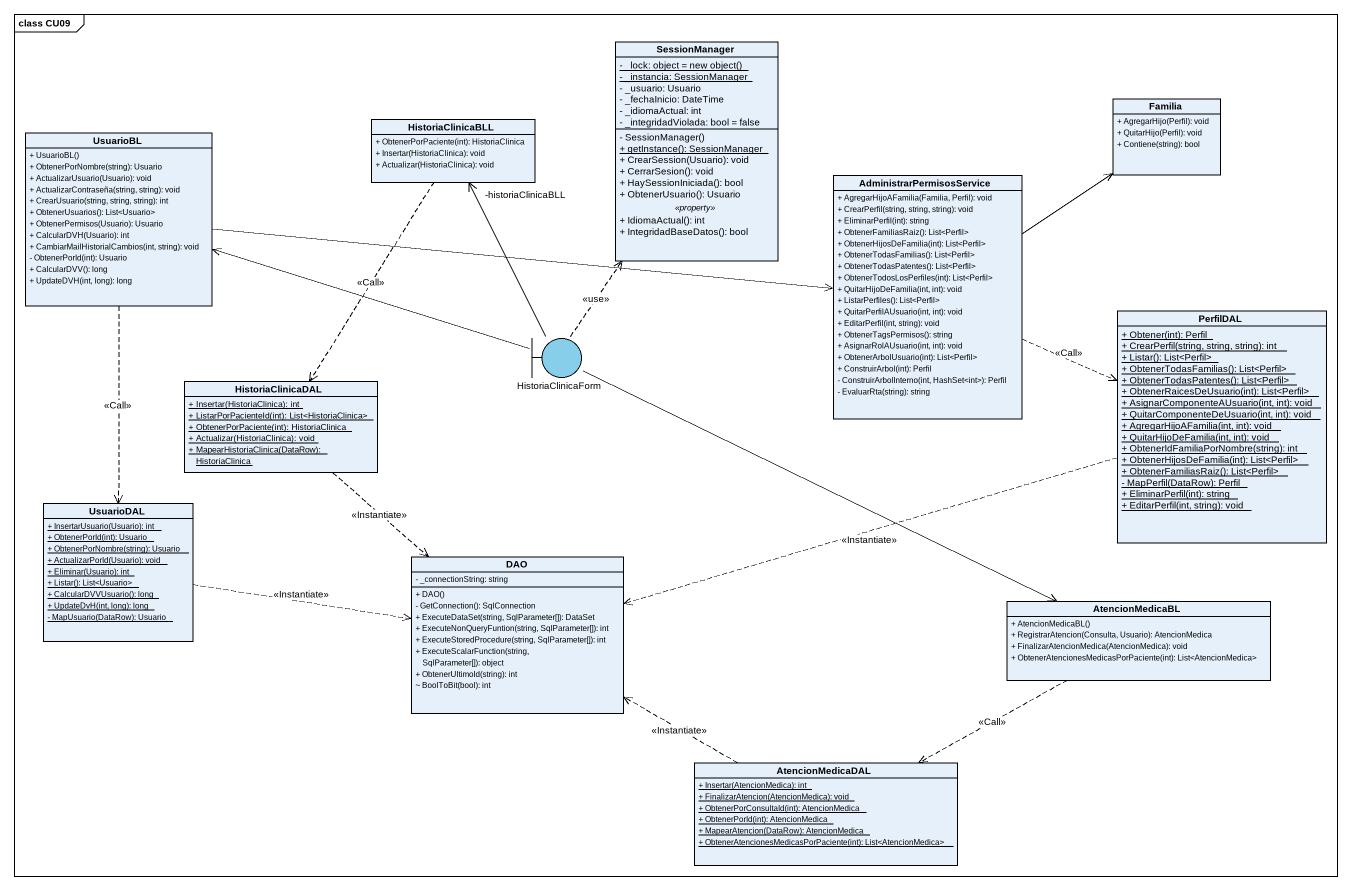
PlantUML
@startuml
mainframe class CU09
allowmixing
hide circle
hide empty members
skinparam classAttributeIconSize 0
class SessionManager {
  {static} {field} - _lock: object = new object()
  {static} - _instancia: SessionManager
  - _usuario: Usuario
  - _fechaInicio: DateTime
  - _idiomaActual: int
  - _integridadViolada: bool = false
  --
  - SessionManager()
  {static} + getInstance(): SessionManager
  + CrearSession(Usuario): void
  + CerrarSesion(): void
  + HaySessionIniciada(): bool
  + ObtenerUsuario(): Usuario
  .. <<property>> ..
  + IdiomaActual(): int
  + IntegridadBaseDatos(): bool
}
class Familia {
  + AgregarHijo(Perfil): void
  + QuitarHijo(Perfil): void
  + Contiene(string): bool
}
class UsuarioBL {
  + UsuarioBL()
  + ObtenerPorNombre(string): Usuario
  + ActualizarUsuario(Usuario): void
  + ActualizarContraseña(string, string): void
  + CrearUsuario(string, string, string): int
  + ObtenerUsuarios(): List<Usuario>
  + ObtenerPermisos(Usuario): Usuario
  + CalcularDVH(Usuario): int
  + CambiarMailHistorialCambios(int, string): void
  - ObtenerPorId(int): Usuario
  + CalcularDVV(): long
  + UpdateDVH(int, long): long
}
class HistoriaClinicaBLL {
  + ObtenerPorPaciente(int): HistoriaClinica
  + Insertar(HistoriaClinica): void
  + Actualizar(HistoriaClinica): void
}
class AdministrarPermisosService {
  + AgregarHijoAFamilia(Familia, Perfil): void
  + CrearPerfil(string, string, string): void
  + EliminarPerfil(int): string
  + ObtenerFamiliasRaiz(): List<Perfil>
  + ObtenerHijosDeFamilia(int): List<Perfil>
  + ObtenerTodasFamilias(): List<Perfil>
  + ObtenerTodasPatentes(): List<Perfil>
  + ObtenerTodosLosPerfiles(int): List<Perfil>
  + QuitarHijoDeFamilia(int, int): void
  + ListarPerfiles(): List<Perfil>
  + QuitarPerfilAUsuario(int, int): void
  + EditarPerfil(int, string): void
  + ObtenerTagsPermisos(): string
  + AsignarRolAUsuario(int, int): void
  + ObtenerArbolUsuario(int): List<Perfil>
  + ConstruirArbol(int): Perfil
  - ConstruirArbolInterno(int, HashSet<int>): Perfil
  - EvaluarRta(string): string
}
boundary HistoriaClinicaForm #87CEEB
class PerfilDAL {
  {static} + Obtener(int): Perfil
  {static} + CrearPerfil(string, string, string): int
  {static} + Listar(): List<Perfil>
  {static} + ObtenerTodasFamilias(): List<Perfil>
  {static} + ObtenerTodasPatentes(): List<Perfil>
  {static} + ObtenerRaicesDeUsuario(int): List<Perfil>
  {static} + AsignarComponenteAUsuario(int, int): void
  {static} + QuitarComponenteDeUsuario(int, int): void
  {static} + AgregarHijoAFamilia(int, int): void
  {static} + QuitarHijoDeFamilia(int, int): void
  {static} + ObtenerIdFamiliaPorNombre(string): int
  {static} + ObtenerHijosDeFamilia(int): List<Perfil>
  {static} + ObtenerFamiliasRaiz(): List<Perfil>
  {static} - MapPerfil(DataRow): Perfil
  {static} + EliminarPerfil(int): string
  {static} + EditarPerfil(int, string): void
}
class HistoriaClinicaDAL {
  {static} + Insertar(HistoriaClinica): int
  {static} + ListarPorPacienteId(int): List<HistoriaClinica>
  {static} + ObtenerPorPaciente(int): HistoriaClinica
  {static} + Actualizar(HistoriaClinica): void
  {static} + MapearHistoriaClinica(DataRow): HistoriaClinica
}
class UsuarioDAL {
  {static} + InsertarUsuario(Usuario): int
  {static} + ObtenerPorId(int): Usuario
  {static} + ObtenerPorNombre(string): Usuario
  {static} + ActualizarPorId(Usuario): void
  {static} + Eliminar(Usuario): int
  {static} + Listar(): List<Usuario>
  {static} + CalcularDVVUsuario(): long
  {static} + UpdateDvH(int, long): long
  {static} - MapUsuario(DataRow): Usuario
}
class DAO {
  - _connectionString: string
  + DAO()
  - GetConnection(): SqlConnection
  + ExecuteDataSet(string, SqlParameter[]): DataSet
  + ExecuteNonQueryFuntion(string, SqlParameter[]): int
  + ExecuteStoredProcedure(string, SqlParameter[]): int
  + ExecuteScalarFunction(string, SqlParameter[]): object
  + ObtenerUltimoId(string): int
  ~ BoolToBit(bool): int
}
class AtencionMedicaBL {
  + AtencionMedicaBL()
  + RegistrarAtencion(Consulta, Usuario): AtencionMedica
  + FinalizarAtencionMedica(AtencionMedica): void
  + ObtenerAtencionesMedicasPorPaciente(int): List<AtencionMedica>
}
class AtencionMedicaDAL {
  {static} + Insertar(AtencionMedica): int
  {static} + FinalizarAtencion(AtencionMedica): void
  {static} + ObtenerPorConsultaId(int): AtencionMedica
  {static} + ObtenerPorId(int): AtencionMedica
  {static} + MapearAtencion(DataRow): AtencionMedica
  {static} + ObtenerAtencionesMedicasPorPaciente(int): List<AtencionMedica>
}
UsuarioBL -right-> AdministrarPermisosService
UsuarioBL ..> UsuarioDAL : <<Call>>
HistoriaClinicaBLL ..> HistoriaClinicaDAL : <<Call>>
AdministrarPermisosService -up-> Familia
AdministrarPermisosService .right.> PerfilDAL : <<Call>>
HistoriaClinicaForm .up.> SessionManager : <<use>>
HistoriaClinicaForm -left-> UsuarioBL
HistoriaClinicaForm -up-> "-historiaClinicaBLL" HistoriaClinicaBLL
HistoriaClinicaForm -right-> AtencionMedicaBL
PerfilDAL .left.> DAO : <<Instantiate>>
HistoriaClinicaDAL ..> DAO : <<Instantiate>>
UsuarioDAL .right.> DAO : <<Instantiate>>
AtencionMedicaBL .left.> AtencionMedicaDAL : <<Call>>
AtencionMedicaDAL .left.> DAO : <<Instantiate>>
@enduml
